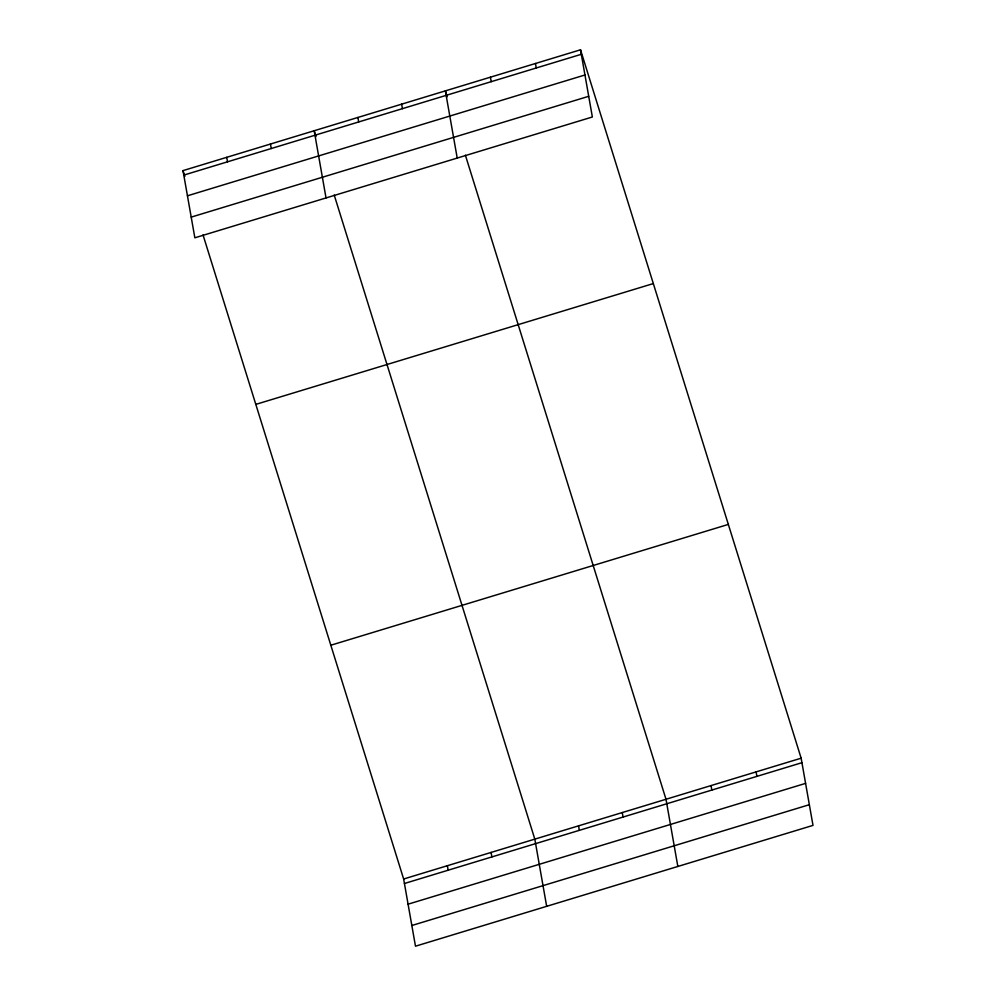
<?xml version="1.0" encoding="UTF-8"?>
<svg xmlns="http://www.w3.org/2000/svg" width="996" height="996" viewBox="0 0 996 996"><rect width="100%" height="100%" fill="white"/><g stroke="black" fill="none" stroke-linecap="round" stroke-linejoin="round"><path stroke-width="1.49" d="M580.519 49.8L592.359 116.993L194.855 237.807L183.003 170.615L580.519 49.8L801.145 758.193L812.997 825.385L415.481 946.2L403.641 879.007L203.022 234.907M183.799 175.109L581.303 54.294M187.447 195.801L584.951 74.986M191.207 217.116L588.711 96.301M255.81 404.388L653.326 283.574M330.834 645.234L728.337 524.419M403.641 879.007L801.145 758.193M404.426 883.502L801.942 762.687M408.074 904.194L805.59 783.379M411.834 925.508L809.35 804.693M447.179 96.724L445.361 90.873L457.214 158.065M465.381 155.164L666 799.265L677.84 866.458M316.006 136.589L314.188 130.75L326.028 197.943M334.208 195.029L534.815 839.142L546.667 906.335M183.003 170.615L184.82 176.466M756.101 771.888L756.885 776.382M711.044 785.583L711.841 790.077M535.462 63.495L536.259 67.989M622.263 812.562L623.06 817.056M490.418 77.19L491.202 81.684M578.539 825.846L579.336 830.353M401.637 104.169L402.434 108.664M491.09 852.427L491.887 856.921M357.913 117.453L358.697 121.96M447.366 865.723L448.163 870.218M270.451 144.034L271.248 148.541M226.727 157.331L227.524 161.825"/></g></svg>
